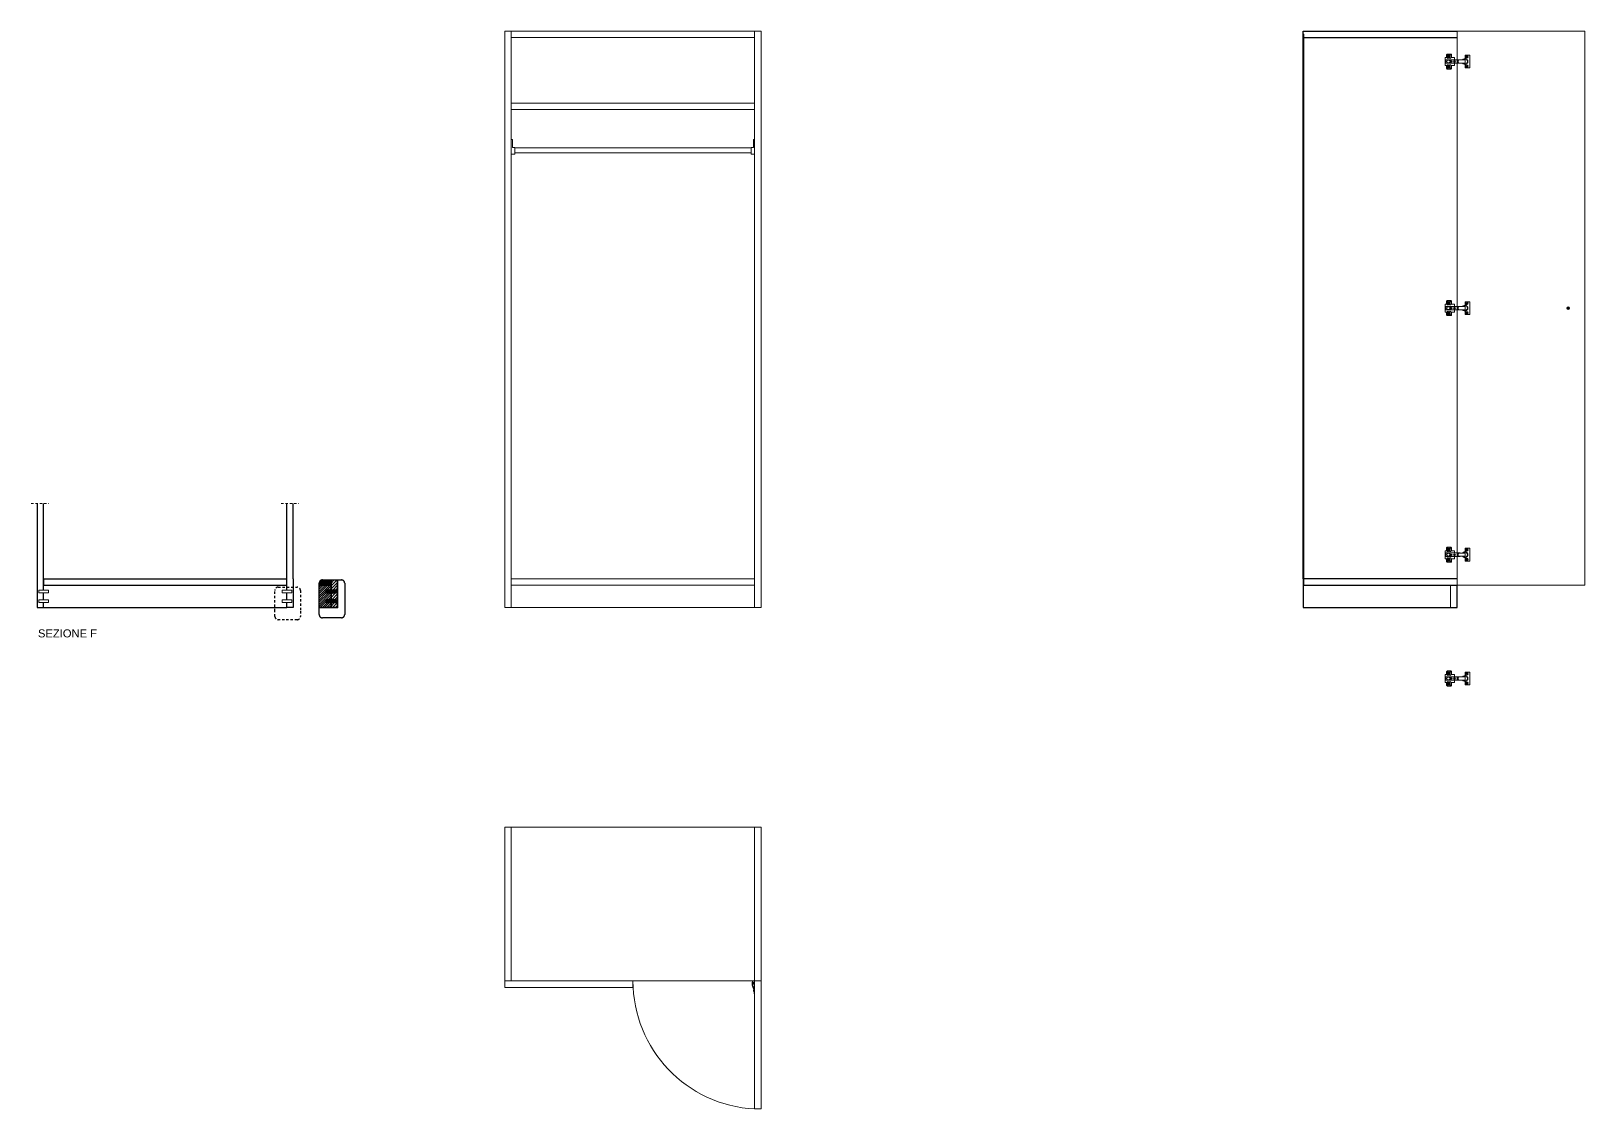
# Model space of a CAD drawing. Header units: millimetres. Extents: x 26 to 685, y 31 to 1090.
# Drawn here: x 200 to 685.3, y 539.9 to 876.5 of the extents above; entities that cross this region are included whole.
import ezdxf

# ---------------------------------------------------------------- set-up
doc = ezdxf.new("R2010")
doc.units = ezdxf.units.MM
doc.linetypes.add('JIS_02_0.7', pattern=[1.35, 0.75, -0.6])
doc.linetypes.add('TRATTEGGIATA', pattern=[19.05, 12.7, -6.35])
doc.layers.get('0').update_dxf_attribs({"lineweight": 9})
for name, color, linetype, lineweight in [('campitura', 253, 'Continuous', 9), ('Sezioni 1', 150, 'Continuous', 35), ('Sezioni 10', 170, 'Continuous', 25), ('Vano viti', 130, 'Continuous', 18), ('Viti', 50, 'Continuous', 15)]:
    doc.layers.add(name, color=color, linetype=linetype, lineweight=lineweight)
doc.layers.add('sezioni', color=2, linetype='Continuous')
doc.layers.add('simboli', color=7, linetype='Continuous')
doc.styles.get("Standard").update_dxf_attribs({"font": 'arial.ttf'})

# ---------------------------------------------------------------- blocks, each defined once
blk = doc.blocks.new('101350')
for p, q in [((40.13, 267.87), (40.13, 267.33)), ((40.15, 267.91), (40.27, 267.99)), ((40.15, 267.28), (40.27, 267.21)), ((40.28, 267.2), (40.28, 268)), ((40.29, 268), (42.96, 268)), ((40.29, 267.2), (42.96, 267.2)), ((40.38, 267.87), (42.88, 267.87)), ((40.38, 267.75), (42.88, 267.75)), ((40.38, 267.6), (42.88, 267.6)), ((40.38, 267.45), (42.88, 267.45)), ((40.38, 267.32), (42.88, 267.32)), ((42.98, 268), (42.98, 267.2)), ((43.11, 267.91), (42.99, 267.99)), ((43.11, 267.28), (42.99, 267.21)), ((43.13, 267.87), (43.13, 267.33))]:
    blk.add_line(p, q)
for centre, start, end in [((40.18, 267.87), 123.6901, 180), ((40.18, 267.33), 180, 236.3099), ((40.29, 267.95), 90, 123.6901), ((40.29, 267.25), 236.3099, 270), ((42.96, 267.95), 56.3099, 90), ((42.96, 267.25), 270, 303.6901), ((43.08, 267.87), 0, 56.3099), ((43.08, 267.33), 303.6901, 0)]:
    blk.add_arc(centre, 0.05, start, end)

msp = doc.modelspace()

# ---------------------------------------------------------------- hatches: boundary and pattern name
at = {"layer": 'campitura'}
h = msp.add_hatch(dxfattribs=at)
h.set_pattern_fill('ANSI31', color=256, scale=0.1)
h.paths.add_polyline_path([(293.74, 705.11), (291, 705.11, 0.414214), (290, 704.11), (290, 703.49), (293.74, 703.49)])
h = msp.add_hatch(dxfattribs=at)
h.set_pattern_fill('ANSI31', color=256, scale=0.2)
h.paths.add_polyline_path([(293.74, 701.93), (295.28, 701.93), (295.28, 701.05), (293.74, 701.05), (293.74, 698.93), (295.28, 698.93), (295.28, 698.05), (293.74, 698.05), (293.74, 696.49), (295.74, 696.49), (295.74, 705.11), (293.74, 705.11)])
h = msp.add_hatch(dxfattribs=at)
h.set_pattern_fill('ANSI31', color=256, scale=0.15)
h.paths.add_polyline_path([(292.2, 701.93), (293.74, 701.93), (293.74, 703.49), (290, 703.49), (290, 697.61), (290, 696.49), (293.74, 696.49), (293.74, 698.05), (292.2, 698.05), (292.2, 698.93), (293.74, 698.93), (293.74, 701.05), (292.2, 701.05)])

# ---------------------------------------------------------------- linework, layer by layer
for p, q in [((350.02, 696.49), (350.02, 876.49)), ((350.02, 874.49), (426.02, 874.49)), ((647.88, 867.89), (647.88, 868.89)), ((647.98, 868.99), (649.28, 868.99)), ((649.38, 868.89), (649.38, 865.09)), ((641.88, 867.43), (641.64, 867.43)), ((641.64, 867.43), (641.64, 866.53)), ((641.88, 866.53), (641.64, 866.53)), ((641.74, 867.33), (641.74, 866.63)), ((641.84, 867.33), (641.84, 866.63)), ((646.38, 867.54), (641.88, 867.54)), ((641.88, 866.44), (641.88, 867.54)), ((646.38, 866.44), (641.88, 866.44)), ((645.38, 866.64), (645.38, 867.34)), ((645.88, 867.34), (645.38, 867.34)), ((645.88, 866.64), (645.38, 866.64)), ((645.78, 866.69), (645.78, 867.29)), ((645.78, 867.29), (645.88, 867.29)), ((645.78, 866.69), (645.88, 866.69)), ((645.88, 867.49), (645.88, 867.54)), ((647.88, 867.49), (645.88, 867.49)), ((645.88, 867.29), (645.88, 867.49)), ((645.88, 866.49), (645.88, 866.69)), ((647.88, 866.49), (645.88, 866.49)), ((646.38, 867.49), (646.38, 867.54)), ((646.38, 866.49), (646.38, 866.44)), ((647.88, 866.49), (647.88, 867.49)), ((647.88, 865.09), (647.88, 866.09)), ((649.28, 864.99), (647.98, 864.99)), ((350.02, 853.99), (426.02, 853.99)), ((350.02, 851.99), (426.02, 851.99)), ((351.12, 839.99), (424.92, 839.99)), ((351.13, 838.49), (424.91, 838.49)), ((647.88, 790.89), (647.88, 791.89)), ((647.98, 791.99), (649.28, 791.99)), ((649.38, 791.89), (649.38, 788.09)), ((641.88, 790.43), (641.64, 790.43)), ((641.64, 790.43), (641.64, 789.53)), ((641.88, 789.53), (641.64, 789.53)), ((641.74, 790.33), (641.74, 789.63)), ((641.84, 790.33), (641.84, 789.63)), ((646.38, 790.54), (641.88, 790.54)), ((641.88, 789.44), (641.88, 790.54)), ((646.38, 789.44), (641.88, 789.44)), ((645.38, 789.64), (645.38, 790.34)), ((645.88, 790.34), (645.38, 790.34)), ((645.88, 789.64), (645.38, 789.64)), ((645.78, 789.69), (645.78, 790.29)), ((645.78, 790.29), (645.88, 790.29)), ((645.78, 789.69), (645.88, 789.69)), ((645.88, 790.49), (645.88, 790.54)), ((647.88, 790.49), (645.88, 790.49)), ((645.88, 790.29), (645.88, 790.49)), ((645.88, 789.49), (645.88, 789.69)), ((647.88, 789.49), (645.88, 789.49)), ((646.38, 790.49), (646.38, 790.54)), ((646.38, 789.49), (646.38, 789.44)), ((647.88, 789.49), (647.88, 790.49)), ((647.88, 788.09), (647.88, 789.09)), ((649.28, 787.99), (647.98, 787.99)), ((641.88, 713.43), (641.64, 713.43)), ((641.64, 713.43), (641.64, 712.53)), ((646.38, 713.54), (641.88, 713.54)), ((641.88, 712.44), (641.88, 713.54)), ((645.88, 713.49), (645.88, 713.54)), ((647.88, 713.49), (645.88, 713.49)), ((645.88, 713.29), (645.88, 713.49)), ((646.38, 713.49), (646.38, 713.54)), ((647.88, 713.89), (647.88, 714.89)), ((647.88, 712.49), (647.88, 713.49)), ((647.98, 714.99), (649.28, 714.99)), ((649.38, 714.89), (649.38, 711.09)), ((641.88, 712.53), (641.64, 712.53)), ((641.74, 713.33), (641.74, 712.63)), ((641.84, 713.33), (641.84, 712.63)), ((646.38, 712.44), (641.88, 712.44)), ((645.38, 712.64), (645.38, 713.34)), ((645.88, 713.34), (645.38, 713.34)), ((645.88, 712.64), (645.38, 712.64)), ((645.78, 712.69), (645.78, 713.29)), ((645.78, 713.29), (645.88, 713.29)), ((645.78, 712.69), (645.88, 712.69)), ((645.88, 712.49), (645.88, 712.69)), ((647.88, 712.49), (645.88, 712.49)), ((646.38, 712.49), (646.38, 712.44)), ((647.88, 711.09), (647.88, 712.09)), ((649.28, 710.99), (647.98, 710.99)), ((348.02, 705.49), (348.02, 696.49)), ((350.02, 705.49), (350.02, 703.49)), ((643.38, 703.49), (643.38, 696.49)), ((348.02, 696.49), (350.02, 696.49)), ((350.02, 696.49), (426.02, 696.49)), ((641.88, 674.79), (641.64, 674.79)), ((641.64, 674.79), (641.64, 673.89)), ((641.74, 674.69), (641.74, 673.99)), ((641.84, 674.69), (641.84, 673.99)), ((646.38, 674.89), (641.88, 674.89)), ((641.88, 673.79), (641.88, 674.89)), ((645.38, 673.99), (645.38, 674.69)), ((645.88, 674.69), (645.38, 674.69)), ((645.78, 674.04), (645.78, 674.64)), ((645.78, 674.64), (645.88, 674.64)), ((645.88, 674.84), (645.88, 674.89)), ((647.88, 674.84), (645.88, 674.84)), ((645.88, 674.64), (645.88, 674.84)), ((646.38, 674.84), (646.38, 674.89)), ((647.88, 675.24), (647.88, 676.24)), ((647.88, 673.84), (647.88, 674.84)), ((647.98, 676.34), (649.28, 676.34)), ((649.38, 676.24), (649.38, 672.44)), ((641.88, 673.89), (641.64, 673.89)), ((646.38, 673.79), (641.88, 673.79)), ((645.88, 673.99), (645.38, 673.99)), ((645.78, 674.04), (645.88, 674.04)), ((645.88, 673.84), (645.88, 674.04)), ((647.88, 673.84), (645.88, 673.84)), ((646.38, 673.84), (646.38, 673.79)), ((647.88, 672.44), (647.88, 673.44)), ((649.28, 672.34), (647.98, 672.34)), ((350.02, 627.89), (350.02, 579.89)), ((426.02, 627.89), (426.02, 579.89)), ((425.34, 578.99), (425.34, 579.89)), ((425.53, 578.89), (425.44, 578.89)), ((425.63, 578.99), (425.63, 579.39)), ((425.73, 579.49), (425.92, 579.49)), ((425.82, 575.89), (425.82, 578.29)), ((425.82, 578.29), (426.02, 578.29)), ((426.02, 539.94), (426.02, 579.89)), ((426.02, 579.59), (426.02, 579.89)), ((426.02, 578.29), (426.02, 575.89)), ((425.82, 577.39), (426.02, 577.39)), ((425.82, 575.89), (426.02, 575.89))]:
    msp.add_line(p, q)
at = {"linetype": 'JIS_02_0.7'}
for p, q in [((200.02, 729), (205.57, 729)), ((278.13, 729), (283.67, 729))]:
    msp.add_line(p, q, dxfattribs=at)
for points in [[(428.02, 705.49), (428.02, 876.49), (348.02, 876.49), (348.02, 705.49)], [(428.02, 705.49), (428.02, 696.49), (426.02, 696.49), (426.02, 876.49)], [(645.38, 876.49), (685.33, 876.49), (685.33, 703.49), (645.38, 703.49), (645.38, 712.44)], [(645.38, 867.54), (645.38, 876.49)], [(642.29, 868.68), (642.29, 868.82)], [(642.79, 868.68), (642.79, 868.82)], [(642.99, 868.22), (642.99, 868.82)], [(643.49, 868.22), (643.49, 868.82)], [(642.29, 868.22), (642.29, 868.35)], [(642.29, 865.75), (642.29, 865.62)], [(642.29, 865.28), (642.29, 865.15)], [(642.79, 868.22), (642.79, 868.35)], [(642.79, 865.75), (642.79, 865.62)], [(642.79, 865.28), (642.79, 865.15)], [(642.99, 865.75), (642.99, 865.15)], [(643.49, 865.75), (643.49, 865.15)], [(645.38, 790.54), (645.38, 866.44)], [(350.02, 842.59), (350.02, 838.09), (351.13, 838.09), (351.12, 840.09), (350.42, 840.09), (350.42, 842.59), (350.02, 842.59)], [(426.02, 842.59), (426.02, 838.09), (424.91, 838.09), (424.92, 840.09), (425.62, 840.09), (425.62, 842.59), (426.02, 842.59)], [(642.29, 791.68), (642.29, 791.82)], [(642.29, 791.22), (642.29, 791.35)], [(642.79, 791.68), (642.79, 791.82)], [(642.79, 791.22), (642.79, 791.35)], [(642.99, 791.22), (642.99, 791.82)], [(643.49, 791.22), (643.49, 791.82)], [(642.29, 788.75), (642.29, 788.62)], [(642.29, 788.28), (642.29, 788.15)], [(642.79, 788.75), (642.79, 788.62)], [(642.79, 788.28), (642.79, 788.15)], [(642.99, 788.75), (642.99, 788.15)], [(643.49, 788.75), (643.49, 788.15)], [(645.38, 713.54), (645.38, 789.44)], [(642.29, 714.68), (642.29, 714.82)], [(642.29, 714.22), (642.29, 714.35)], [(642.79, 714.68), (642.79, 714.82)], [(642.79, 714.22), (642.79, 714.35)], [(642.99, 714.22), (642.99, 714.82)], [(643.49, 714.22), (643.49, 714.82)], [(642.29, 711.75), (642.29, 711.62)], [(642.29, 711.28), (642.29, 711.15)], [(642.79, 711.75), (642.79, 711.62)], [(642.79, 711.28), (642.79, 711.15)], [(642.99, 711.75), (642.99, 711.15)], [(643.49, 711.75), (643.49, 711.15)], [(350.02, 705.49), (426.02, 705.49)], [(350.02, 703.49), (426.02, 703.49)], [(642.29, 676.04), (642.29, 676.17)], [(642.29, 675.57), (642.29, 675.71)], [(642.79, 676.04), (642.79, 676.17)], [(642.79, 675.57), (642.79, 675.71)], [(642.99, 675.57), (642.99, 676.17)], [(643.49, 675.57), (643.49, 676.17)], [(642.29, 673.11), (642.29, 672.97)], [(642.29, 672.64), (642.29, 672.51)], [(642.79, 673.11), (642.79, 672.97)], [(642.79, 672.64), (642.79, 672.51)], [(642.99, 673.11), (642.99, 672.51)], [(643.49, 673.11), (643.49, 672.51)], [(428.02, 579.89), (348.02, 579.89), (348.02, 627.89), (428.02, 627.89), (428.02, 579.89)], [(348.02, 579.89), (348.02, 577.89), (387.97, 577.89), (387.97, 579.89)], [(426.02, 539.94), (428.02, 539.94), (428.02, 579.89), (426.02, 579.89)]]:
    msp.add_lwpolyline(points)
for points in [[(644.64, 867.54), (644.64, 868.03, 0.414214), (644.44, 868.23), (643.84, 868.23, -0.414214), (643.64, 868.43), (643.64, 869.13, 0.414214), (643.44, 869.33), (642.34, 869.33, 0.414214), (642.14, 869.13), (642.14, 868.43, -0.414214), (641.94, 868.23), (641.84, 868.23, 0.414214), (641.64, 868.03), (641.64, 867.43)], [(644.64, 866.44), (644.64, 865.93, -0.414214), (644.44, 865.73), (643.84, 865.73, 0.414214), (643.64, 865.53), (643.64, 864.83, -0.414214), (643.44, 864.63), (642.34, 864.63, -0.414214), (642.14, 864.83), (642.14, 865.53, 0.414214), (641.94, 865.73), (641.84, 865.73, -0.414214), (641.64, 865.93), (641.64, 866.53)], [(644.64, 790.54), (644.64, 791.03, 0.414214), (644.44, 791.23), (643.84, 791.23, -0.414214), (643.64, 791.43), (643.64, 792.13, 0.414214), (643.44, 792.33), (642.34, 792.33, 0.414214), (642.14, 792.13), (642.14, 791.43, -0.414214), (641.94, 791.23), (641.84, 791.23, 0.414214), (641.64, 791.03), (641.64, 790.43)], [(644.64, 789.44), (644.64, 788.93, -0.414214), (644.44, 788.73), (643.84, 788.73, 0.414214), (643.64, 788.53), (643.64, 787.83, -0.414214), (643.44, 787.63), (642.34, 787.63, -0.414214), (642.14, 787.83), (642.14, 788.53, 0.414214), (641.94, 788.73), (641.84, 788.73, -0.414214), (641.64, 788.93), (641.64, 789.53)], [(644.64, 713.54), (644.64, 714.03, 0.414214), (644.44, 714.23), (643.84, 714.23, -0.414214), (643.64, 714.43), (643.64, 715.13, 0.414214), (643.44, 715.33), (642.34, 715.33, 0.414214), (642.14, 715.13), (642.14, 714.43, -0.414214), (641.94, 714.23), (641.84, 714.23, 0.414214), (641.64, 714.03), (641.64, 713.43)], [(644.64, 712.44), (644.64, 711.93, -0.414214), (644.44, 711.73), (643.84, 711.73, 0.414214), (643.64, 711.53), (643.64, 710.83, -0.414214), (643.44, 710.63), (642.34, 710.63, -0.414214), (642.14, 710.83), (642.14, 711.53, 0.414214), (641.94, 711.73), (641.84, 711.73, -0.414214), (641.64, 711.93), (641.64, 712.53)], [(644.64, 674.89), (644.64, 675.39, 0.414214), (644.44, 675.59), (643.84, 675.59, -0.414214), (643.64, 675.79), (643.64, 676.49, 0.414214), (643.44, 676.69), (642.34, 676.69, 0.414214), (642.14, 676.49), (642.14, 675.79, -0.414214), (641.94, 675.59), (641.84, 675.59, 0.414214), (641.64, 675.39), (641.64, 674.79)], [(644.64, 673.79), (644.64, 673.29, -0.414214), (644.44, 673.09), (643.84, 673.09, 0.414214), (643.64, 672.89), (643.64, 672.19, -0.414214), (643.44, 671.99), (642.34, 671.99, -0.414214), (642.14, 672.19), (642.14, 672.89, 0.414214), (641.94, 673.09), (641.84, 673.09, -0.414214), (641.64, 673.29), (641.64, 673.89)]]:
    msp.add_lwpolyline(points, format="xyb")
for points in [[(642.6, 868.47), (642.72, 868.47, 0.414214), (642.73, 868.48), (642.73, 868.56, 0.414214), (642.72, 868.57), (642.6, 868.57, -0.414214), (642.59, 868.58), (642.59, 868.7, 0.414214), (642.58, 868.71), (642.5, 868.71, 0.414214), (642.49, 868.7), (642.49, 868.58, -0.414214), (642.48, 868.57), (642.36, 868.57, 0.414214), (642.35, 868.56), (642.35, 868.48, 0.414214), (642.36, 868.47), (642.48, 868.47, -0.414214), (642.49, 868.46), (642.49, 868.33, 0.414214), (642.5, 868.32), (642.58, 868.32, 0.414214), (642.59, 868.33), (642.59, 868.46, -0.414214)], [(642.6, 865.5), (642.72, 865.5, -0.414214), (642.73, 865.49), (642.73, 865.41, -0.414214), (642.72, 865.4), (642.6, 865.4, 0.414214), (642.59, 865.39), (642.59, 865.27, -0.414214), (642.58, 865.26), (642.5, 865.26, -0.414214), (642.49, 865.27), (642.49, 865.39, 0.414214), (642.48, 865.4), (642.36, 865.4, -0.414214), (642.35, 865.41), (642.35, 865.49, -0.414214), (642.36, 865.5), (642.48, 865.5, 0.414214), (642.49, 865.51), (642.49, 865.63, -0.414214), (642.5, 865.64), (642.58, 865.64, -0.414214), (642.59, 865.63), (642.59, 865.51, 0.414214)], [(643.55, 866.94), (643.67, 866.94, 0.414214), (643.68, 866.95), (643.68, 867.03, 0.414214), (643.67, 867.04), (643.55, 867.04, -0.414214), (643.54, 867.05), (643.54, 867.17, 0.414214), (643.53, 867.18), (643.45, 867.18, 0.414214), (643.44, 867.17), (643.44, 867.05, -0.414214), (643.43, 867.04), (643.31, 867.04, 0.414214), (643.3, 867.03), (643.3, 866.95, 0.414214), (643.31, 866.94), (643.43, 866.94, -0.414214), (643.44, 866.93), (643.44, 866.8, 0.414214), (643.45, 866.79), (643.53, 866.79, 0.414214), (643.54, 866.8), (643.54, 866.93, -0.414214)], [(644.63, 866.94), (644.76, 866.94, 0.414214), (644.77, 866.95), (644.77, 867.03, 0.414214), (644.76, 867.04), (644.63, 867.04, -0.414214), (644.62, 867.05), (644.62, 867.17, 0.414214), (644.61, 867.18), (644.53, 867.18, 0.414214), (644.52, 867.17), (644.52, 867.05, -0.414214), (644.51, 867.04), (644.39, 867.04, 0.414214), (644.38, 867.03), (644.38, 866.95, 0.414214), (644.39, 866.94), (644.51, 866.94, -0.414214), (644.52, 866.93), (644.52, 866.8, 0.414214), (644.53, 866.79), (644.61, 866.79, 0.414214), (644.62, 866.8), (644.62, 866.93, -0.414214)], [(648.44, 868.44), (648.57, 868.44, 0.414214), (648.58, 868.45), (648.58, 868.53, 0.414214), (648.57, 868.54), (648.44, 868.54, -0.414214), (648.43, 868.55), (648.43, 868.67, 0.414214), (648.42, 868.68), (648.34, 868.68, 0.414214), (648.33, 868.67), (648.33, 868.55, -0.414214), (648.32, 868.54), (648.2, 868.54, 0.414214), (648.19, 868.53), (648.19, 868.45, 0.414214), (648.2, 868.44), (648.32, 868.44, -0.414214), (648.33, 868.43), (648.33, 868.3, 0.414214), (648.34, 868.29), (648.42, 868.29, 0.414214), (648.43, 868.3), (648.43, 868.43, -0.414214)], [(648.44, 865.44), (648.57, 865.44, 0.414214), (648.58, 865.45), (648.58, 865.53, 0.414214), (648.57, 865.54), (648.44, 865.54, -0.414214), (648.43, 865.55), (648.43, 865.67, 0.414214), (648.42, 865.68), (648.34, 865.68, 0.414214), (648.33, 865.67), (648.33, 865.55, -0.414214), (648.32, 865.54), (648.2, 865.54, 0.414214), (648.19, 865.53), (648.19, 865.45, 0.414214), (648.2, 865.44), (648.32, 865.44, -0.414214), (648.33, 865.43), (648.33, 865.3, 0.414214), (648.34, 865.29), (648.42, 865.29, 0.414214), (648.43, 865.3), (648.43, 865.43, -0.414214)], [(642.6, 791.47), (642.72, 791.47, 0.414214), (642.73, 791.48), (642.73, 791.56, 0.414214), (642.72, 791.57), (642.6, 791.57, -0.414214), (642.59, 791.58), (642.59, 791.7, 0.414214), (642.58, 791.71), (642.5, 791.71, 0.414214), (642.49, 791.7), (642.49, 791.58, -0.414214), (642.48, 791.57), (642.36, 791.57, 0.414214), (642.35, 791.56), (642.35, 791.48, 0.414214), (642.36, 791.47), (642.48, 791.47, -0.414214), (642.49, 791.46), (642.49, 791.33, 0.414214), (642.5, 791.32), (642.58, 791.32, 0.414214), (642.59, 791.33), (642.59, 791.46, -0.414214)], [(648.44, 791.44), (648.57, 791.44, 0.414214), (648.58, 791.45), (648.58, 791.53, 0.414214), (648.57, 791.54), (648.44, 791.54, -0.414214), (648.43, 791.55), (648.43, 791.67, 0.414214), (648.42, 791.68), (648.34, 791.68, 0.414214), (648.33, 791.67), (648.33, 791.55, -0.414214), (648.32, 791.54), (648.2, 791.54, 0.414214), (648.19, 791.53), (648.19, 791.45, 0.414214), (648.2, 791.44), (648.32, 791.44, -0.414214), (648.33, 791.43), (648.33, 791.3, 0.414214), (648.34, 791.29), (648.42, 791.29, 0.414214), (648.43, 791.3), (648.43, 791.43, -0.414214)], [(642.6, 788.5), (642.72, 788.5, -0.414214), (642.73, 788.49), (642.73, 788.41, -0.414214), (642.72, 788.4), (642.6, 788.4, 0.414214), (642.59, 788.39), (642.59, 788.27, -0.414214), (642.58, 788.26), (642.5, 788.26, -0.414214), (642.49, 788.27), (642.49, 788.39, 0.414214), (642.48, 788.4), (642.36, 788.4, -0.414214), (642.35, 788.41), (642.35, 788.49, -0.414214), (642.36, 788.5), (642.48, 788.5, 0.414214), (642.49, 788.51), (642.49, 788.63, -0.414214), (642.5, 788.64), (642.58, 788.64, -0.414214), (642.59, 788.63), (642.59, 788.51, 0.414214)], [(643.55, 789.94), (643.67, 789.94, 0.414214), (643.68, 789.95), (643.68, 790.03, 0.414214), (643.67, 790.04), (643.55, 790.04, -0.414214), (643.54, 790.05), (643.54, 790.17, 0.414214), (643.53, 790.18), (643.45, 790.18, 0.414214), (643.44, 790.17), (643.44, 790.05, -0.414214), (643.43, 790.04), (643.31, 790.04, 0.414214), (643.3, 790.03), (643.3, 789.95, 0.414214), (643.31, 789.94), (643.43, 789.94, -0.414214), (643.44, 789.93), (643.44, 789.8, 0.414214), (643.45, 789.79), (643.53, 789.79, 0.414214), (643.54, 789.8), (643.54, 789.93, -0.414214)], [(644.63, 789.94), (644.76, 789.94, 0.414214), (644.77, 789.95), (644.77, 790.03, 0.414214), (644.76, 790.04), (644.63, 790.04, -0.414214), (644.62, 790.05), (644.62, 790.17, 0.414214), (644.61, 790.18), (644.53, 790.18, 0.414214), (644.52, 790.17), (644.52, 790.05, -0.414214), (644.51, 790.04), (644.39, 790.04, 0.414214), (644.38, 790.03), (644.38, 789.95, 0.414214), (644.39, 789.94), (644.51, 789.94, -0.414214), (644.52, 789.93), (644.52, 789.8, 0.414214), (644.53, 789.79), (644.61, 789.79, 0.414214), (644.62, 789.8), (644.62, 789.93, -0.414214)], [(648.44, 788.44), (648.57, 788.44, 0.414214), (648.58, 788.45), (648.58, 788.53, 0.414214), (648.57, 788.54), (648.44, 788.54, -0.414214), (648.43, 788.55), (648.43, 788.67, 0.414214), (648.42, 788.68), (648.34, 788.68, 0.414214), (648.33, 788.67), (648.33, 788.55, -0.414214), (648.32, 788.54), (648.2, 788.54, 0.414214), (648.19, 788.53), (648.19, 788.45, 0.414214), (648.2, 788.44), (648.32, 788.44, -0.414214), (648.33, 788.43), (648.33, 788.3, 0.414214), (648.34, 788.29), (648.42, 788.29, 0.414214), (648.43, 788.3), (648.43, 788.43, -0.414214)], [(680.02, 790.04), (679.9, 790.04, 0.414214), (679.89, 790.03), (679.89, 789.95, 0.414214), (679.9, 789.94), (680.02, 789.94, -0.414214), (680.03, 789.93), (680.03, 789.8, 0.414214), (680.04, 789.79), (680.12, 789.79, 0.414214), (680.13, 789.8), (680.13, 789.93, -0.414214), (680.14, 789.94), (680.27, 789.94, 0.414214), (680.28, 789.95), (680.28, 790.03, 0.414214), (680.27, 790.04), (680.14, 790.04, -0.414214), (680.13, 790.05), (680.13, 790.17, 0.414214), (680.12, 790.18), (680.04, 790.18, 0.414214), (680.03, 790.17), (680.03, 790.05, -0.414214)], [(642.6, 714.47), (642.72, 714.47, 0.414214), (642.73, 714.48), (642.73, 714.56, 0.414214), (642.72, 714.57), (642.6, 714.57, -0.414214), (642.59, 714.58), (642.59, 714.7, 0.414214), (642.58, 714.71), (642.5, 714.71, 0.414214), (642.49, 714.7), (642.49, 714.58, -0.414214), (642.48, 714.57), (642.36, 714.57, 0.414214), (642.35, 714.56), (642.35, 714.48, 0.414214), (642.36, 714.47), (642.48, 714.47, -0.414214), (642.49, 714.46), (642.49, 714.33, 0.414214), (642.5, 714.32), (642.58, 714.32, 0.414214), (642.59, 714.33), (642.59, 714.46, -0.414214)], [(648.44, 714.44), (648.57, 714.44, 0.414214), (648.58, 714.45), (648.58, 714.53, 0.414214), (648.57, 714.54), (648.44, 714.54, -0.414214), (648.43, 714.55), (648.43, 714.67, 0.414214), (648.42, 714.68), (648.34, 714.68, 0.414214), (648.33, 714.67), (648.33, 714.55, -0.414214), (648.32, 714.54), (648.2, 714.54, 0.414214), (648.19, 714.53), (648.19, 714.45, 0.414214), (648.2, 714.44), (648.32, 714.44, -0.414214), (648.33, 714.43), (648.33, 714.3, 0.414214), (648.34, 714.29), (648.42, 714.29, 0.414214), (648.43, 714.3), (648.43, 714.43, -0.414214)], [(642.6, 711.5), (642.72, 711.5, -0.414214), (642.73, 711.49), (642.73, 711.41, -0.414214), (642.72, 711.4), (642.6, 711.4, 0.414214), (642.59, 711.39), (642.59, 711.27, -0.414214), (642.58, 711.26), (642.5, 711.26, -0.414214), (642.49, 711.27), (642.49, 711.39, 0.414214), (642.48, 711.4), (642.36, 711.4, -0.414214), (642.35, 711.41), (642.35, 711.49, -0.414214), (642.36, 711.5), (642.48, 711.5, 0.414214), (642.49, 711.51), (642.49, 711.63, -0.414214), (642.5, 711.64), (642.58, 711.64, -0.414214), (642.59, 711.63), (642.59, 711.51, 0.414214)], [(643.55, 712.94), (643.67, 712.94, 0.414214), (643.68, 712.95), (643.68, 713.03, 0.414214), (643.67, 713.04), (643.55, 713.04, -0.414214), (643.54, 713.05), (643.54, 713.17, 0.414214), (643.53, 713.18), (643.45, 713.18, 0.414214), (643.44, 713.17), (643.44, 713.05, -0.414214), (643.43, 713.04), (643.31, 713.04, 0.414214), (643.3, 713.03), (643.3, 712.95, 0.414214), (643.31, 712.94), (643.43, 712.94, -0.414214), (643.44, 712.93), (643.44, 712.8, 0.414214), (643.45, 712.79), (643.53, 712.79, 0.414214), (643.54, 712.8), (643.54, 712.93, -0.414214)], [(644.63, 712.94), (644.76, 712.94, 0.414214), (644.77, 712.95), (644.77, 713.03, 0.414214), (644.76, 713.04), (644.63, 713.04, -0.414214), (644.62, 713.05), (644.62, 713.17, 0.414214), (644.61, 713.18), (644.53, 713.18, 0.414214), (644.52, 713.17), (644.52, 713.05, -0.414214), (644.51, 713.04), (644.39, 713.04, 0.414214), (644.38, 713.03), (644.38, 712.95, 0.414214), (644.39, 712.94), (644.51, 712.94, -0.414214), (644.52, 712.93), (644.52, 712.8, 0.414214), (644.53, 712.79), (644.61, 712.79, 0.414214), (644.62, 712.8), (644.62, 712.93, -0.414214)], [(648.44, 711.44), (648.57, 711.44, 0.414214), (648.58, 711.45), (648.58, 711.53, 0.414214), (648.57, 711.54), (648.44, 711.54, -0.414214), (648.43, 711.55), (648.43, 711.67, 0.414214), (648.42, 711.68), (648.34, 711.68, 0.414214), (648.33, 711.67), (648.33, 711.55, -0.414214), (648.32, 711.54), (648.2, 711.54, 0.414214), (648.19, 711.53), (648.19, 711.45, 0.414214), (648.2, 711.44), (648.32, 711.44, -0.414214), (648.33, 711.43), (648.33, 711.3, 0.414214), (648.34, 711.29), (648.42, 711.29, 0.414214), (648.43, 711.3), (648.43, 711.43, -0.414214)], [(642.6, 675.82), (642.72, 675.82, 0.414214), (642.73, 675.83), (642.73, 675.91, 0.414214), (642.72, 675.92), (642.6, 675.92, -0.414214), (642.59, 675.93), (642.59, 676.06, 0.414214), (642.58, 676.07), (642.5, 676.07, 0.414214), (642.49, 676.06), (642.49, 675.93, -0.414214), (642.48, 675.92), (642.36, 675.92, 0.414214), (642.35, 675.91), (642.35, 675.83, 0.414214), (642.36, 675.82), (642.48, 675.82, -0.414214), (642.49, 675.81), (642.49, 675.69, 0.414214), (642.5, 675.68), (642.58, 675.68, 0.414214), (642.59, 675.69), (642.59, 675.81, -0.414214)], [(648.44, 675.79), (648.57, 675.79, 0.414214), (648.58, 675.8), (648.58, 675.88, 0.414214), (648.57, 675.89), (648.44, 675.89, -0.414214), (648.43, 675.9), (648.43, 676.03, 0.414214), (648.42, 676.04), (648.34, 676.04, 0.414214), (648.33, 676.03), (648.33, 675.9, -0.414214), (648.32, 675.89), (648.2, 675.89, 0.414214), (648.19, 675.88), (648.19, 675.8, 0.414214), (648.2, 675.79), (648.32, 675.79, -0.414214), (648.33, 675.78), (648.33, 675.66, 0.414214), (648.34, 675.65), (648.42, 675.65, 0.414214), (648.43, 675.66), (648.43, 675.78, -0.414214)], [(642.6, 672.86), (642.72, 672.86, -0.414214), (642.73, 672.85), (642.73, 672.77, -0.414214), (642.72, 672.76), (642.6, 672.76, 0.414214), (642.59, 672.75), (642.59, 672.62, -0.414214), (642.58, 672.61), (642.5, 672.61, -0.414214), (642.49, 672.62), (642.49, 672.75, 0.414214), (642.48, 672.76), (642.36, 672.76, -0.414214), (642.35, 672.77), (642.35, 672.85, -0.414214), (642.36, 672.86), (642.48, 672.86, 0.414214), (642.49, 672.87), (642.49, 672.99, -0.414214), (642.5, 673), (642.58, 673, -0.414214), (642.59, 672.99), (642.59, 672.87, 0.414214)], [(643.55, 674.29), (643.67, 674.29, 0.414214), (643.68, 674.3), (643.68, 674.38, 0.414214), (643.67, 674.39), (643.55, 674.39, -0.414214), (643.54, 674.4), (643.54, 674.53, 0.414214), (643.53, 674.54), (643.45, 674.54, 0.414214), (643.44, 674.53), (643.44, 674.4, -0.414214), (643.43, 674.39), (643.31, 674.39, 0.414214), (643.3, 674.38), (643.3, 674.3, 0.414214), (643.31, 674.29), (643.43, 674.29, -0.414214), (643.44, 674.28), (643.44, 674.16, 0.414214), (643.45, 674.15), (643.53, 674.15, 0.414214), (643.54, 674.16), (643.54, 674.28, -0.414214)], [(644.63, 674.29), (644.76, 674.29, 0.414214), (644.77, 674.3), (644.77, 674.38, 0.414214), (644.76, 674.39), (644.63, 674.39, -0.414214), (644.62, 674.4), (644.62, 674.53, 0.414214), (644.61, 674.54), (644.53, 674.54, 0.414214), (644.52, 674.53), (644.52, 674.4, -0.414214), (644.51, 674.39), (644.39, 674.39, 0.414214), (644.38, 674.38), (644.38, 674.3, 0.414214), (644.39, 674.29), (644.51, 674.29, -0.414214), (644.52, 674.28), (644.52, 674.16, 0.414214), (644.53, 674.15), (644.61, 674.15, 0.414214), (644.62, 674.16), (644.62, 674.28, -0.414214)], [(648.44, 672.79), (648.57, 672.79, 0.414214), (648.58, 672.8), (648.58, 672.88, 0.414214), (648.57, 672.89), (648.44, 672.89, -0.414214), (648.43, 672.9), (648.43, 673.03, 0.414214), (648.42, 673.04), (648.34, 673.04, 0.414214), (648.33, 673.03), (648.33, 672.9, -0.414214), (648.32, 672.89), (648.2, 672.89, 0.414214), (648.19, 672.88), (648.19, 672.8, 0.414214), (648.2, 672.79), (648.32, 672.79, -0.414214), (648.33, 672.78), (648.33, 672.66, 0.414214), (648.34, 672.65), (648.42, 672.65, 0.414214), (648.43, 672.66), (648.43, 672.78, -0.414214)]]:
    msp.add_lwpolyline(points, format="xyb", close=True)
for centre, radius in [((642.54, 868.52), 0.3), ((648.38, 868.49), 0.442), ((642.54, 865.45), 0.3), ((643.49, 866.99), 0.3), ((644.57, 866.99), 0.3), ((648.38, 865.49), 0.442), ((642.54, 791.52), 0.3), ((648.38, 791.49), 0.442), ((642.54, 788.45), 0.3), ((643.49, 789.99), 0.3), ((644.57, 789.99), 0.3), ((648.38, 788.49), 0.442), ((680.08, 789.99), 0.4), ((642.54, 714.52), 0.3), ((648.38, 714.49), 0.442), ((642.54, 711.45), 0.3), ((643.49, 712.99), 0.3), ((644.57, 712.99), 0.3), ((648.38, 711.49), 0.442), ((642.54, 675.87), 0.3), ((643.49, 674.34), 0.3), ((644.57, 674.34), 0.3), ((648.38, 675.84), 0.442), ((642.54, 672.81), 0.3), ((648.38, 672.84), 0.442), ((425.48, 579.09), 0.07)]:
    msp.add_circle(centre, radius)
for centre, radius, start, end in [((642.54, 868.82), 0.25, 359.135, 180.865), ((643.24, 868.82), 0.25, 359.135, 180.865), ((647.98, 868.89), 0.1, 90, 180), ((649.28, 868.89), 0.1, 0, 90), ((642.68, 866.98), 0.448, 58.0473, 297.8482), ((642.54, 868.21), 0.25, 179.135, 0.865), ((642.54, 865.75), 0.25, 359.135, 180.865), ((642.54, 865.15), 0.25, 179.135, 0.865), ((642.84, 866.68), 0.1, 297.4942, 317.7357), ((643.39, 867.88), 0.701, 227.258, 259.6357), ((643.39, 866.09), 0.701, 100.3643, 132.742), ((643.24, 868.21), 0.25, 179.135, 0.865), ((643.24, 865.75), 0.25, 359.135, 180.865), ((643.24, 865.15), 0.25, 179.135, 0.865), ((643.64, 866.99), 0.194, 301.0909, 58.9091), ((647.88, 866.99), 0.9, 213.749, 146.251), ((647.88, 866.99), 0.75, 221.8103, 138.1897), ((647.98, 865.09), 0.1, 180, 270), ((649.28, 865.09), 0.1, 270, 0), ((642.54, 791.82), 0.25, 359.135, 180.865), ((642.54, 791.21), 0.25, 179.135, 0.865), ((643.24, 791.82), 0.25, 359.135, 180.865), ((643.24, 791.21), 0.25, 179.135, 0.865), ((647.98, 791.89), 0.1, 90, 180), ((649.28, 791.89), 0.1, 0, 90), ((642.68, 789.98), 0.448, 58.0473, 297.8482), ((642.54, 788.75), 0.25, 359.135, 180.865), ((642.54, 788.15), 0.25, 179.135, 0.865), ((642.84, 789.68), 0.1, 297.4942, 317.7357), ((643.39, 790.88), 0.701, 227.258, 259.6357), ((643.39, 789.09), 0.701, 100.3643, 132.742), ((643.24, 788.75), 0.25, 359.135, 180.865), ((643.24, 788.15), 0.25, 179.135, 0.865), ((643.64, 789.99), 0.194, 301.0909, 58.9091), ((647.88, 789.99), 0.9, 213.749, 146.251), ((647.88, 789.99), 0.75, 221.8103, 138.1897), ((647.98, 788.09), 0.1, 180, 270), ((649.28, 788.09), 0.1, 270, 0), ((642.68, 712.98), 0.448, 58.0473, 297.8482), ((642.54, 714.82), 0.25, 359.135, 180.865), ((642.54, 714.21), 0.25, 179.135, 0.865), ((643.24, 714.82), 0.25, 359.135, 180.865), ((643.24, 714.21), 0.25, 179.135, 0.865), ((647.88, 712.99), 0.9, 213.749, 146.251), ((647.88, 712.99), 0.75, 221.8103, 138.1897), ((647.98, 714.89), 0.1, 90, 180), ((649.28, 714.89), 0.1, 0, 90), ((642.54, 711.75), 0.25, 359.135, 180.865), ((642.54, 711.15), 0.25, 179.135, 0.865), ((642.84, 712.68), 0.1, 297.4942, 317.7357), ((643.39, 713.88), 0.701, 227.258, 259.6357), ((643.39, 712.09), 0.701, 100.3643, 132.742), ((643.24, 711.75), 0.25, 359.135, 180.865), ((643.24, 711.15), 0.25, 179.135, 0.865), ((643.64, 712.99), 0.194, 301.0909, 58.9091), ((647.98, 711.09), 0.1, 180, 270), ((649.28, 711.09), 0.1, 270, 0), ((642.68, 674.34), 0.448, 58.0473, 297.8482), ((642.54, 676.18), 0.25, 359.135, 180.865), ((642.54, 675.57), 0.25, 179.135, 0.865), ((643.39, 675.24), 0.701, 227.258, 259.6357), ((643.24, 676.18), 0.25, 359.135, 180.865), ((643.24, 675.57), 0.25, 179.135, 0.865), ((647.88, 674.34), 0.9, 213.749, 146.251), ((647.88, 674.34), 0.75, 221.8103, 138.1897), ((647.98, 676.24), 0.1, 90, 180), ((649.28, 676.24), 0.1, 0, 90), ((642.54, 673.11), 0.25, 359.135, 180.865), ((642.54, 672.5), 0.25, 179.135, 0.865), ((642.84, 674.03), 0.1, 297.4942, 317.7357), ((643.39, 673.45), 0.701, 100.3643, 132.742), ((643.24, 673.11), 0.25, 359.135, 180.865), ((643.24, 672.5), 0.25, 179.135, 0.865), ((643.64, 674.34), 0.194, 301.0909, 58.9091), ((647.98, 672.44), 0.1, 180, 270), ((649.28, 672.44), 0.1, 270, 0), ((428.23, 579.18), 3.01, 166.3544, 216.5849), ((428.23, 579.18), 2.91, 174.2499, 213.838), ((425.44, 578.99), 0.1, 180, 270), ((425.53, 578.99), 0.1, 270, 0), ((425.73, 579.39), 0.1, 90, 180), ((425.92, 579.59), 0.1, 270, 0), ((427.29, 576.89), 1.63, 165.5055, 179.899), ((427.29, 576.9), 1.63, 180.101, 194.4945), ((425.77, 577.29), 0.0501, 3.7961, 165.7761), ((425.77, 576.5), 0.0501, 194.2239, 356.2039)]:
    msp.add_arc(centre, radius, start, end)
at = {"layer": 'Sezioni 1'}
msp.add_line((290, 696.49), (293.74, 696.49), dxfattribs=at)
for points in [[(295.74, 705.11), (295.74, 696.49), (293.74, 696.49), (293.74, 698.05)], [(293.74, 701.93), (293.74, 705.11)], [(290, 703.49), (293.74, 703.49)], [(293.74, 698.93), (293.74, 701.05)]]:
    msp.add_lwpolyline(points, dxfattribs=at)
for points in [[(292.2, 701.49), (292.2, 701.93), (295.28, 701.93), (295.28, 701.05), (292.2, 701.05)], [(292.2, 698.49), (292.2, 698.93), (295.28, 698.93), (295.28, 698.05), (292.2, 698.05)]]:
    msp.add_lwpolyline(points, close=True, dxfattribs=at)
at = {"layer": 'Sezioni 10'}
for p, q in [((597.38, 705.49), (597.38, 876.49)), ((597.38, 876.49), (645.38, 876.49)), ((597.38, 875.49), (597.58, 875.49)), ((597.58, 703.49), (597.58, 875.49)), ((597.58, 874.49), (645.38, 874.49)), ((203.93, 701.89), (203.93, 729)), ((201.93, 705.49), (201.93, 696.49)), ((203.93, 705.49), (203.93, 703.49)), ((597.38, 705.49), (597.38, 703.69)), ((645.38, 705.49), (597.58, 705.49)), ((203.93, 698.89), (203.93, 701.09)), ((597.38, 703.49), (645.38, 703.49)), ((201.93, 696.49), (203.93, 696.49)), ((203.93, 696.49), (203.93, 698.09)), ((203.93, 696.49), (279.93, 696.49))]:
    msp.add_line(p, q, dxfattribs=at)
for points in [[(201.93, 729), (201.93, 705.49)], [(279.93, 701.89), (279.93, 729)], [(281.93, 705.49), (281.93, 729)], [(203.93, 705.49), (279.93, 705.49)], [(281.93, 705.49), (281.93, 696.49), (279.93, 696.49), (279.93, 698.09)], [(203.93, 703.49), (279.93, 703.49)], [(279.93, 698.89), (279.93, 701.09)], [(597.38, 703.69), (597.38, 696.49), (645.38, 696.49), (645.38, 703.49)]]:
    msp.add_lwpolyline(points, dxfattribs=at)
at = {"layer": 'simboli', "linetype": 'TRATTEGGIATA'}
msp.add_lwpolyline([(293, 693.3), (291, 693.3, -0.414214), (290, 694.3), (290, 697.61), (290, 704.11, -0.414214), (291, 705.11), (296.97, 705.11, -0.414214), (297.97, 704.11), (297.97, 697.61), (297.97, 694.3, -0.414214), (296.97, 693.3), (292.97, 693.3)], format="xyb", dxfattribs=at)
at = {"layer": 'simboli', "linetype": 'JIS_02_0.7'}
for points in [[(276.19, 695.35), (276.19, 701.85, -0.414214), (277.19, 702.85), (283.16, 702.85, -0.414214), (284.16, 701.85), (284.16, 695.35), (284.16, 695.35)], [(279.19, 692.7), (277.19, 692.7, -0.414214), (276.19, 693.7), (276.19, 695.35)], [(284.16, 695.35), (284.16, 693.7, -0.414214), (283.16, 692.7), (279.16, 692.7)]]:
    msp.add_lwpolyline(points, format="xyb", dxfattribs=at)
at = {"layer": 'Vano viti'}
for points in [[(205.43, 701.89), (202.43, 701.89), (202.43, 701.09), (205.43, 701.09), (205.43, 701.89)], [(205.43, 698.09), (202.43, 698.09), (202.43, 698.89), (205.43, 698.89), (205.43, 698.09)], [(278.43, 701.89), (281.43, 701.89), (281.43, 701.09), (278.43, 701.09), (278.43, 701.89)], [(278.43, 698.09), (281.43, 698.09), (281.43, 698.89), (278.43, 698.89), (278.43, 698.09)]]:
    msp.add_lwpolyline(points, dxfattribs=at)
at = {"layer": 'Viti'}
msp.add_arc((428.02, 579.89), 40, 180, 267.134, dxfattribs=at)

# ---------------------------------------------------------------- block references
for p in [(252.11, 433.89), (252.11, 430.89)]:
    msp.add_blockref('101350', p, dxfattribs=at)

# ---------------------------------------------------------------- texts
at = {"layer": 'sezioni', "insert": (202.18, 689.67), "char_height": 2.5, "attachment_point": 1}
msp.add_mtext_dynamic_manual_height_columns('SEZIONE F', width=34.8424, gutter_width=12.5, heights=[0], dxfattribs=at)

doc.saveas('drawing.dxf')
